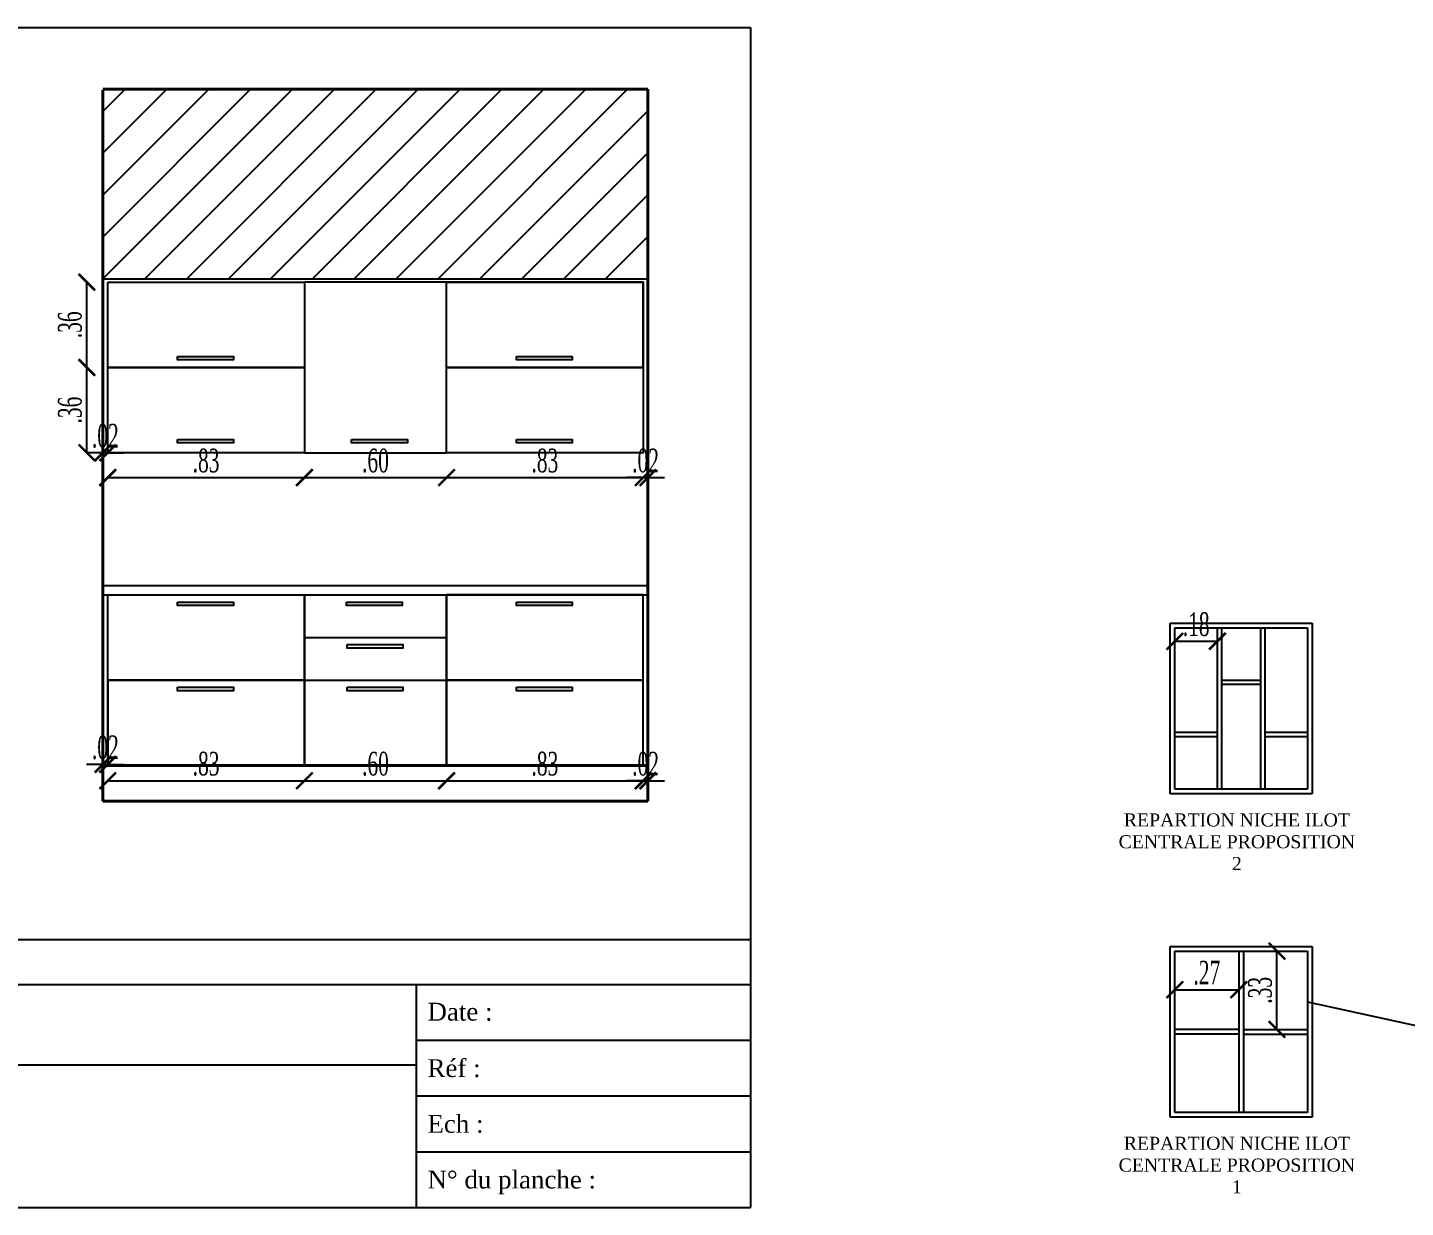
# Model space of a CAD drawing. Header units: inches. Extents: x -90 to 340, y -48 to 179.
# Drawn here: x 152.44 to 158.26, y 114.41 to 119.39 of the extents above; entities that cross this region are included whole.
import ezdxf

# ---------------------------------------------------------------- set-up
doc = ezdxf.new("R2010")
doc.units = ezdxf.units.IN
doc.header["$MEASUREMENT"] = 0
doc.layers.get('Defpoints').update_dxf_attribs({"lineweight": 15})
doc.layers.add('TEXTE', color=1, linetype='Continuous', lineweight=20)
doc.styles.add('facade', font='times.ttf', dxfattribs={"width": 0.6})
doc.dimstyles.new('facade', dxfattribs={"dimscale": 0, "dimtxt": 0.08, "dimasz": 0.04, "dimexe": 0.1, "dimexo": 0.15, "dimgap": 0.01, "dimtad": 1, "dimzin": 4, "dimdsep": 46, "dimtxsty": 'facade', "dimblk": 'ARCHTICK', "dimcen": 0, "dimse1": 1, "dimse2": 1, "dimclrd": 140, "dimclre": 253, "dimclrt": 2, "dimazin": 1, "dimtm": 1e-09, "dimtfac": 1, "dimtix": 1, "dimtmove": 1, "dimatfit": 3, "dimldrblk": 'ARCHTICK', "dimfxl": 0.1, "dimtzin": 0, "dimlwd": -1, "dimarcsym": 0})

# ---------------------------------------------------------------- blocks, each defined once
blk = doc.blocks.new('_ArchTick')
at = {"color": 0, "linetype": 'ByBlock', "const_width": 0.15}
blk.add_lwpolyline([(-0.5, -0.5), (0.5, 0.5)], dxfattribs=at)
blk = doc.blocks.new('*D357')
at = {"color": 140}
for p, q in [((152.7616, 116.2825), (152.6916, 116.2825)), ((152.7816, 116.2825), (152.7616, 116.2825)), ((152.7816, 116.2825), (152.8516, 116.2825))]:
    blk.add_line(p, q, dxfattribs=at)
at = {"layer": 'Defpoints', "color": 0}
for p in [(152.7616, 116.2825), (152.7616, 116.2773), (152.7816, 116.2773)]:
    blk.add_point(p, dxfattribs=at)
at = {"color": 140, "xscale": 0.07, "yscale": 0.07, "zscale": 0.07}
blk.add_blockref('_ArchTick', (152.7616, 116.2825), dxfattribs=at)
at = {"color": 140, "xscale": 0.07, "yscale": 0.07, "zscale": 0.07, "rotation": 180}
blk.add_blockref('_ArchTick', (152.7816, 116.2825), dxfattribs=at)
at = {"color": 6, "insert": (152.7716, 116.3535), "char_height": 0.1, "attachment_point": 5, "style": 'facade'}
blk.add_mtext('.02', dxfattribs=at)
blk = doc.blocks.new('*D358')
at = {"color": 140}
blk.add_line((152.7816, 116.2134), (153.6116, 116.2134), dxfattribs=at)
at = {"layer": 'Defpoints', "color": 0}
for p in [(152.7816, 116.2773), (153.6116, 116.2773), (153.6116, 116.2134)]:
    blk.add_point(p, dxfattribs=at)
at = {"color": 140, "xscale": 0.07, "yscale": 0.07, "zscale": 0.07, "rotation": 180}
blk.add_blockref('_ArchTick', (152.7816, 116.2134), dxfattribs=at)
at = {"color": 140, "xscale": 0.07, "yscale": 0.07, "zscale": 0.07}
blk.add_blockref('_ArchTick', (153.6116, 116.2134), dxfattribs=at)
at = {"color": 6, "insert": (153.1966, 116.2844), "char_height": 0.1, "attachment_point": 5, "style": 'facade'}
blk.add_mtext('.83', dxfattribs=at)
blk = doc.blocks.new('*D359')
at = {"color": 140}
blk.add_line((153.6116, 116.2134), (154.2116, 116.2134), dxfattribs=at)
at = {"layer": 'Defpoints', "color": 0}
for p in [(154.2116, 116.3417), (153.6116, 116.2773), (154.2116, 116.2134)]:
    blk.add_point(p, dxfattribs=at)
at = {"color": 140, "xscale": 0.07, "yscale": 0.07, "zscale": 0.07, "rotation": 180}
blk.add_blockref('_ArchTick', (153.6116, 116.2134), dxfattribs=at)
at = {"color": 140, "xscale": 0.07, "yscale": 0.07, "zscale": 0.07}
blk.add_blockref('_ArchTick', (154.2116, 116.2134), dxfattribs=at)
at = {"color": 6, "insert": (153.9116, 116.2844), "char_height": 0.1, "attachment_point": 5, "style": 'facade'}
blk.add_mtext('.60', dxfattribs=at)
blk = doc.blocks.new('*D360')
at = {"color": 140}
blk.add_line((154.2116, 116.2134), (155.0416, 116.2134), dxfattribs=at)
at = {"layer": 'Defpoints', "color": 0}
for p in [(154.2116, 116.3417), (155.0416, 116.2773), (155.0416, 116.2134)]:
    blk.add_point(p, dxfattribs=at)
at = {"color": 140, "xscale": 0.07, "yscale": 0.07, "zscale": 0.07, "rotation": 180}
blk.add_blockref('_ArchTick', (154.2116, 116.2134), dxfattribs=at)
at = {"color": 140, "xscale": 0.07, "yscale": 0.07, "zscale": 0.07}
blk.add_blockref('_ArchTick', (155.0416, 116.2134), dxfattribs=at)
at = {"color": 6, "insert": (154.6266, 116.2844), "char_height": 0.1, "attachment_point": 5, "style": 'facade'}
blk.add_mtext('.83', dxfattribs=at)
blk = doc.blocks.new('*D361')
at = {"color": 140}
for p, q in [((155.0416, 116.2134), (154.9716, 116.2134)), ((155.0416, 116.2134), (155.0616, 116.2134)), ((155.0616, 116.2134), (155.1316, 116.2134))]:
    blk.add_line(p, q, dxfattribs=at)
at = {"layer": 'Defpoints', "color": 0}
for p in [(155.0416, 116.2773), (155.0616, 116.2773), (155.0616, 116.2134)]:
    blk.add_point(p, dxfattribs=at)
at = {"color": 140, "xscale": 0.07, "yscale": 0.07, "zscale": 0.07}
blk.add_blockref('_ArchTick', (155.0416, 116.2134), dxfattribs=at)
at = {"color": 140, "xscale": 0.07, "yscale": 0.07, "zscale": 0.07, "rotation": 180}
blk.add_blockref('_ArchTick', (155.0616, 116.2134), dxfattribs=at)
at = {"color": 6, "insert": (155.0516, 116.2844), "char_height": 0.1, "attachment_point": 5, "style": 'facade'}
blk.add_mtext('.02', dxfattribs=at)
blk = doc.blocks.new('*D362')
at = {"color": 140}
blk.add_line((152.6935, 117.5973), (152.6935, 117.9573), dxfattribs=at)
at = {"layer": 'Defpoints', "color": 0}
for p in [(152.6935, 117.9573), (152.7816, 117.9573), (152.7816, 117.5973)]:
    blk.add_point(p, dxfattribs=at)
at = {"color": 140, "xscale": 0.07, "yscale": 0.07, "zscale": 0.07}
for p, rotation in [((152.6935, 117.9573), 90), ((152.6935, 117.5973), 270)]:
    blk.add_blockref('_ArchTick', p, dxfattribs=dict(at, rotation=rotation))
at = {"color": 6, "insert": (152.6225, 117.7773), "char_height": 0.1, "attachment_point": 5, "rotation": 90, "style": 'facade'}
blk.add_mtext('.36', dxfattribs=at)
blk = doc.blocks.new('*D363')
at = {"color": 140}
blk.add_line((152.6935, 117.9573), (152.6935, 118.3173), dxfattribs=at)
at = {"layer": 'Defpoints', "color": 0}
for p in [(152.6935, 118.3173), (152.7816, 118.3173), (152.7816, 117.9573)]:
    blk.add_point(p, dxfattribs=at)
at = {"color": 140, "xscale": 0.07, "yscale": 0.07, "zscale": 0.07}
for p, rotation in [((152.6935, 118.3173), 90), ((152.6935, 117.9573), 270)]:
    blk.add_blockref('_ArchTick', p, dxfattribs=dict(at, rotation=rotation))
at = {"color": 6, "insert": (152.6225, 118.1373), "char_height": 0.1, "attachment_point": 5, "rotation": 90, "style": 'facade'}
blk.add_mtext('.36', dxfattribs=at)
blk = doc.blocks.new('*D364')
at = {"color": 140}
blk.add_line((152.7816, 117.4926), (153.6116, 117.4926), dxfattribs=at)
at = {"layer": 'Defpoints', "color": 0}
for p in [(152.7816, 117.5973), (153.6116, 117.5973), (153.6116, 117.4926)]:
    blk.add_point(p, dxfattribs=at)
at = {"color": 140, "xscale": 0.07, "yscale": 0.07, "zscale": 0.07, "rotation": 180}
blk.add_blockref('_ArchTick', (152.7816, 117.4926), dxfattribs=at)
at = {"color": 140, "xscale": 0.07, "yscale": 0.07, "zscale": 0.07}
blk.add_blockref('_ArchTick', (153.6116, 117.4926), dxfattribs=at)
at = {"color": 6, "insert": (153.1966, 117.5636), "char_height": 0.1, "attachment_point": 5, "style": 'facade'}
blk.add_mtext('.83', dxfattribs=at)
blk = doc.blocks.new('*D365')
at = {"color": 140}
blk.add_line((153.6116, 117.4926), (154.2116, 117.4926), dxfattribs=at)
at = {"layer": 'Defpoints', "color": 0}
for p in [(153.6116, 117.5973), (154.2116, 117.5973), (154.2116, 117.4926)]:
    blk.add_point(p, dxfattribs=at)
at = {"color": 140, "xscale": 0.07, "yscale": 0.07, "zscale": 0.07, "rotation": 180}
blk.add_blockref('_ArchTick', (153.6116, 117.4926), dxfattribs=at)
at = {"color": 140, "xscale": 0.07, "yscale": 0.07, "zscale": 0.07}
blk.add_blockref('_ArchTick', (154.2116, 117.4926), dxfattribs=at)
at = {"color": 6, "insert": (153.9116, 117.5636), "char_height": 0.1, "attachment_point": 5, "style": 'facade'}
blk.add_mtext('.60', dxfattribs=at)
blk = doc.blocks.new('*D366')
at = {"color": 140}
blk.add_line((154.2116, 117.4926), (155.0416, 117.4926), dxfattribs=at)
at = {"layer": 'Defpoints', "color": 0}
for p in [(154.2116, 117.5973), (155.0416, 117.5973), (155.0416, 117.4926)]:
    blk.add_point(p, dxfattribs=at)
at = {"color": 140, "xscale": 0.07, "yscale": 0.07, "zscale": 0.07, "rotation": 180}
blk.add_blockref('_ArchTick', (154.2116, 117.4926), dxfattribs=at)
at = {"color": 140, "xscale": 0.07, "yscale": 0.07, "zscale": 0.07}
blk.add_blockref('_ArchTick', (155.0416, 117.4926), dxfattribs=at)
at = {"color": 6, "insert": (154.6266, 117.5636), "char_height": 0.1, "attachment_point": 5, "style": 'facade'}
blk.add_mtext('.83', dxfattribs=at)
blk = doc.blocks.new('*D367')
at = {"color": 140}
for p, q in [((155.0416, 117.4926), (154.9716, 117.4926)), ((155.0416, 117.4926), (155.0616, 117.4926)), ((155.0616, 117.4926), (155.1316, 117.4926))]:
    blk.add_line(p, q, dxfattribs=at)
at = {"layer": 'Defpoints', "color": 0}
for p in [(155.0416, 117.5973), (155.0616, 117.6042), (155.0616, 117.4926)]:
    blk.add_point(p, dxfattribs=at)
at = {"color": 140, "xscale": 0.07, "yscale": 0.07, "zscale": 0.07}
blk.add_blockref('_ArchTick', (155.0416, 117.4926), dxfattribs=at)
at = {"color": 140, "xscale": 0.07, "yscale": 0.07, "zscale": 0.07, "rotation": 180}
blk.add_blockref('_ArchTick', (155.0616, 117.4926), dxfattribs=at)
at = {"color": 6, "insert": (155.0516, 117.5636), "char_height": 0.1, "attachment_point": 5, "style": 'facade'}
blk.add_mtext('.02', dxfattribs=at)
blk = doc.blocks.new('*D368')
at = {"color": 140}
for p, q in [((152.7616, 117.5973), (152.6916, 117.5973)), ((152.7816, 117.5973), (152.7616, 117.5973)), ((152.7816, 117.5973), (152.8516, 117.5973))]:
    blk.add_line(p, q, dxfattribs=at)
at = {"layer": 'Defpoints', "color": 0}
for p in [(152.7616, 117.5973), (152.7616, 117.5973), (152.7816, 117.5973)]:
    blk.add_point(p, dxfattribs=at)
at = {"color": 140, "xscale": 0.07, "yscale": 0.07, "zscale": 0.07}
blk.add_blockref('_ArchTick', (152.7616, 117.5973), dxfattribs=at)
at = {"color": 140, "xscale": 0.07, "yscale": 0.07, "zscale": 0.07, "rotation": 180}
blk.add_blockref('_ArchTick', (152.7816, 117.5973), dxfattribs=at)
at = {"color": 6, "insert": (152.7716, 117.6683), "char_height": 0.1, "attachment_point": 5, "style": 'facade'}
blk.add_mtext('.02', dxfattribs=at)
blk = doc.blocks.new('*D370')
at = {"color": 140}
blk.add_line((157.7164, 115.164), (157.7164, 115.494), dxfattribs=at)
at = {"layer": 'Defpoints', "color": 0}
for p in [(157.7103, 115.494), (157.7164, 115.494), (157.7103, 115.164)]:
    blk.add_point(p, dxfattribs=at)
at = {"color": 140, "xscale": 0.07, "yscale": 0.07, "zscale": 0.07}
for p, rotation in [((157.7164, 115.494), 90), ((157.7164, 115.164), 270)]:
    blk.add_blockref('_ArchTick', p, dxfattribs=dict(at, rotation=rotation))
at = {"color": 6, "insert": (157.6454, 115.329), "char_height": 0.1, "attachment_point": 5, "rotation": 90, "style": 'facade'}
blk.add_mtext('.33', dxfattribs=at)
blk = doc.blocks.new('*D371')
at = {"color": 140}
blk.add_line((157.2853, 115.3316), (157.5553, 115.3316), dxfattribs=at)
at = {"layer": 'Defpoints', "color": 0}
for p in [(157.2853, 115.3553), (157.5553, 115.3553), (157.5553, 115.3316)]:
    blk.add_point(p, dxfattribs=at)
at = {"color": 140, "xscale": 0.07, "yscale": 0.07, "zscale": 0.07, "rotation": 180}
blk.add_blockref('_ArchTick', (157.2853, 115.3316), dxfattribs=at)
at = {"color": 140, "xscale": 0.07, "yscale": 0.07, "zscale": 0.07}
blk.add_blockref('_ArchTick', (157.5553, 115.3316), dxfattribs=at)
at = {"color": 6, "insert": (157.4203, 115.4026), "char_height": 0.1, "attachment_point": 5, "style": 'facade'}
blk.add_mtext('.27', dxfattribs=at)
blk = doc.blocks.new('*D372')
at = {"color": 140}
for p, q in [((157.2853, 116.8019), (157.4653, 116.8019)), ((148.9215, 116.435), (149.8815, 116.435))]:
    blk.add_line(p, q, dxfattribs=at)
at = {"layer": 'Defpoints', "color": 0}
for p in [(157.2853, 116.8584), (157.4653, 116.8584), (157.4653, 116.8019), (148.9215, 116.4238), (149.8815, 116.435), (149.8815, 116.4238)]:
    blk.add_point(p, dxfattribs=at)
at = {"color": 140, "xscale": 0.07, "yscale": 0.07, "zscale": 0.07, "rotation": 180}
for p in [(157.2853, 116.8019), (148.9215, 116.435)]:
    blk.add_blockref('_ArchTick', p, dxfattribs=at)
at = {"color": 140, "xscale": 0.07, "yscale": 0.07, "zscale": 0.07}
for p in [(157.4653, 116.8019), (149.8815, 116.435)]:
    blk.add_blockref('_ArchTick', p, dxfattribs=at)
at = {"color": 6, "char_height": 0.1, "attachment_point": 5, "style": 'facade'}
for s, insert in [('.18', (157.3753, 116.873)), ('.96', (149.4015, 116.506))]:
    blk.add_mtext(s, dxfattribs=dict(at, insert=insert))

msp = doc.modelspace()

# ---------------------------------------------------------------- hatches: boundary and pattern name
h = msp.add_hatch()
h.set_pattern_fill('ANSI31', color=256, style=0)
h.set_pattern_definition([(45, (152.76159, 118.33092), (-0.0883883, 0.0883883), [])])
h.paths.add_polyline_path([(155.06159, 118.33092), (155.06159, 119.13092), (152.76159, 119.13092), (152.76159, 118.33092)])

# ---------------------------------------------------------------- linework, layer by layer
for p, q in [((146.89422, 119.39151), (155.49422, 119.39151)), ((155.49422, 119.39151), (155.49422, 115.69151)), ((152.76159, 118.33092), (155.06159, 118.33092)), ((154.21159, 118.31729), (153.61159, 118.31729)), ((153.61159, 118.31729), (153.61159, 117.59729)), ((155.04159, 118.31729), (154.21159, 118.31729)), ((155.04159, 117.95729), (155.04159, 118.31729)), ((152.78159, 117.95729), (153.61159, 117.95729)), ((154.21159, 117.95729), (155.04159, 117.95729)), ((153.61159, 117.59729), (154.21159, 117.59729)), ((152.76159, 117.03729), (155.06159, 117.03729)), ((152.76159, 116.99729), (155.06159, 116.99729)), ((152.78159, 116.63729), (152.78159, 116.99729)), ((152.78159, 116.99729), (153.61159, 116.99729)), ((153.61159, 116.27729), (153.61159, 116.99729)), ((153.61159, 116.99729), (154.21159, 116.99729)), ((154.21159, 116.27729), (154.21159, 116.99729)), ((157.26532, 116.15838), (157.26532, 116.87838)), ((157.26532, 116.87838), (157.86532, 116.87838)), ((157.28532, 116.17838), (157.28532, 116.85838)), ((157.28532, 116.85838), (157.84532, 116.85838)), ((157.46532, 116.17838), (157.46532, 116.85838)), ((157.48332, 116.17838), (157.48332, 116.85838)), ((157.64732, 116.85838), (157.64732, 116.17838)), ((157.66532, 116.85838), (157.66532, 116.17838)), ((157.84532, 116.85838), (157.84532, 116.17838)), ((157.86532, 116.87838), (157.86532, 116.15838)), ((153.61159, 116.81729), (154.21159, 116.81729)), ((153.61159, 116.63729), (152.78159, 116.63729)), ((152.78159, 116.63729), (152.78159, 116.27729)), ((153.61159, 116.63729), (154.21159, 116.63729)), ((153.61159, 116.63729), (154.21159, 116.63729)), ((157.48332, 116.63838), (157.64732, 116.63838)), ((157.48332, 116.62038), (157.64732, 116.62038)), ((157.46532, 116.41638), (157.28532, 116.41638)), ((157.46532, 116.39838), (157.28532, 116.39838)), ((157.84532, 116.41638), (157.66532, 116.41638)), ((157.84532, 116.39838), (157.66532, 116.39838)), ((152.78159, 116.27729), (153.61159, 116.27729)), ((153.61159, 116.27729), (154.21159, 116.27729)), ((157.86532, 116.15838), (157.26532, 116.15838)), ((157.84532, 116.17838), (157.28532, 116.17838)), ((155.49422, 115.69151), (155.49422, 114.41281)), ((155.49422, 115.54151), (146.89422, 115.54151)), ((157.26532, 114.79405), (157.26532, 115.51405)), ((157.26532, 115.51405), (157.86532, 115.51405)), ((157.28532, 114.81405), (157.28532, 115.49405)), ((157.28532, 115.49405), (157.84532, 115.49405)), ((157.55532, 115.49405), (157.55532, 114.81405)), ((157.57532, 115.49405), (157.57532, 114.81405)), ((157.84532, 115.49405), (157.84532, 114.81405)), ((157.86532, 115.51405), (157.86532, 114.79405)), ((146.89422, 115.3534), (155.49422, 115.3534)), ((154.084, 115.3534), (154.084, 114.41281)), ((157.84532, 115.28028), (159.12982, 114.99971)), ((157.55532, 115.16405), (157.28532, 115.16405)), ((157.55532, 115.14405), (157.28532, 115.14405)), ((157.57532, 115.16405), (157.84532, 115.16405)), ((157.57532, 115.14405), (157.84532, 115.14405)), ((154.084, 115.11825), (155.49422, 115.11825)), ((150.5625, 115.01478), (154.084, 115.01478)), ((154.084, 114.8831), (155.49422, 114.8831)), ((157.84532, 114.81405), (157.28532, 114.81405)), ((157.86532, 114.79405), (157.26532, 114.79405)), ((154.084, 114.64796), (155.49422, 114.64796)), ((146.89422, 114.41281), (154.04266, 114.41281)), ((146.89422, 114.41281), (155.49422, 114.41281))]:
    msp.add_line(p, q)
at = {"color": 1, "lineweight": 40}
for p, q in [((155.06159, 119.13092), (152.76159, 119.13092)), ((152.76159, 116.12729), (152.76159, 119.12729)), ((155.06159, 116.12729), (155.06159, 119.13092)), ((152.76159, 116.27729), (155.06159, 116.27729)), ((152.76159, 116.12729), (155.06159, 116.12729))]:
    msp.add_line(p, q, dxfattribs=at)
for points in [[(152.78159, 118.31729), (153.61159, 118.31729), (153.61159, 117.95729), (152.78159, 117.95729)], [(154.21159, 118.31729), (155.04159, 118.31729), (155.04159, 117.95729), (154.21159, 117.95729)], [(153.07652, 118.00373), (153.3122, 118.00373), (153.3122, 117.98929), (153.07652, 117.98929)], [(154.50652, 118.00373), (154.7422, 118.00373), (154.7422, 117.98929), (154.50652, 117.98929)], [(152.78159, 117.95729), (153.61159, 117.95729), (153.61159, 117.59729), (152.78159, 117.59729)], [(154.21159, 117.95729), (155.04159, 117.95729), (155.04159, 117.59729), (154.21159, 117.59729)], [(153.07652, 117.65388), (153.3122, 117.65388), (153.3122, 117.63944), (153.07652, 117.63944)], [(153.81047, 117.65388), (154.04614, 117.65388), (154.04614, 117.63944), (153.81047, 117.63944)], [(154.50652, 117.65388), (154.7422, 117.65388), (154.7422, 117.63944), (154.50652, 117.63944)], [(152.78159, 116.99729), (153.61159, 116.99729), (153.61159, 116.63729), (152.78159, 116.63729)], [(153.07652, 116.96753), (153.3122, 116.96753), (153.3122, 116.95309), (153.07652, 116.95309)], [(153.78882, 116.96753), (154.0245, 116.96753), (154.0245, 116.95309), (153.78882, 116.95309)], [(155.04159, 116.99729), (154.21159, 116.99729), (154.21159, 116.63729), (155.04159, 116.63729)], [(154.50652, 116.96753), (154.7422, 116.96753), (154.7422, 116.95309), (154.50652, 116.95309)], [(153.79152, 116.78753), (154.0272, 116.78753), (154.0272, 116.77309), (153.79152, 116.77309)], [(152.78159, 116.63729), (153.61159, 116.63729), (153.61159, 116.27729), (152.78159, 116.27729)], [(153.07652, 116.60753), (153.3122, 116.60753), (153.3122, 116.59309), (153.07652, 116.59309)], [(153.79152, 116.60753), (154.0272, 116.60753), (154.0272, 116.59309), (153.79152, 116.59309)], [(155.04159, 116.63729), (154.21159, 116.63729), (154.21159, 116.27729), (155.04159, 116.27729)], [(154.50652, 116.60753), (154.7422, 116.60753), (154.7422, 116.59309), (154.50652, 116.59309)]]:
    msp.add_lwpolyline(points, close=True)

# ---------------------------------------------------------------- texts
at = {"layer": 'TEXTE'}
for s, insert, char_height, width, attachment_point in [('\\pt0.4695;{\\fTimes New Roman|b0|i0|c0|p18;REPARTION NICHE ILOT CENTRALE PROPOSITION 2}', (157.5471, 116.07558), 0.0552, 1.0346435, 2), ('\\pt12.04;{\\fDutch801 XBd BT|b0|i0|c0|p26;Date :}', (154.13103, 115.27641), 0.0752468, 1.0346435, 1), ('{\\fDutch801 XBd BT|b0|i0|c0|p26;Réf :       }', (154.13103, 115.0383), 0.0752468, 0.8277148, 1), ('\\pt0.08589;{\\fDutch801 XBd BT|b0|i0|c0|p26;Ech :   }', (154.13103, 114.80315), 0.0752468, 0.8277148, 1), ('\\pt0.4695;{\\fTimes New Roman|b0|i0|c0|p18;REPARTION NICHE ILOT CENTRALE PROPOSITION 1}', (157.5471, 114.71124), 0.0552, 1.0346435, 2), ('\\pt0.64;{\\fDutch801 XBd BT|b0|i0|c0|p26;N° du planche : }', (154.13103, 114.56801), 0.0752468, 1.0346435, 1)]:
    msp.add_mtext(s, dxfattribs=dict(at, insert=insert, char_height=char_height, width=width, attachment_point=attachment_point))

# ---------------------------------------------------------------- dimensions: what is measured, and where the dimension line sits
at = {"color": 1}
for base, p1, p2, picture, middle in [((152.6935, 118.31729), (152.78159, 117.95729), (152.78159, 118.31729), '*D363', (152.62249, 118.13729)), ((152.6935, 117.95729), (152.78159, 117.59729), (152.78159, 117.95729), '*D362', (152.62249, 117.77729)), ((157.71642, 115.49405), (157.71032, 115.16405), (157.71032, 115.49405), '*D370', (157.64541, 115.32905))]:
    dim = msp.add_linear_dim(base=base, p1=p1, p2=p2, angle=90, dimstyle='facade', override={"dimscale": 1, "dimtxt": 0.1, "dimasz": 0.07, "dimgap": 0.02, "dimclrt": 6}, dxfattribs=at)
    dim.commit()
    dim.dimension.update_dxf_attribs({"geometry": picture, "text_midpoint": middle})
for base, p1, p2, picture, middle in [((152.76159, 117.59729), (152.78159, 117.59729), (152.76159, 117.59729), '*D368', (152.77159, 117.6683)), ((153.61159, 117.49258), (152.78159, 117.59729), (153.61159, 117.59729), '*D364', (153.19659, 117.56359)), ((154.21159, 117.49258), (153.61159, 117.59729), (154.21159, 117.59729), '*D365', (153.91159, 117.56359)), ((155.04159, 117.49258), (154.21159, 117.59729), (155.04159, 117.59729), '*D366', (154.62659, 117.56359)), ((155.06159, 117.49258), (155.04159, 117.59729), (155.06159, 117.60416), '*D367', (155.05159, 117.56359)), ((157.46532, 116.80195), (157.28532, 116.85838), (157.46532, 116.85838), '*D372', (157.37532, 116.87296)), ((149.88155, 116.43497), (148.92155, 116.42378), (149.88155, 116.42378), '*D372', (149.40155, 116.50598)), ((152.76159, 116.28248), (152.78159, 116.27729), (152.76159, 116.27729), '*D357', (152.77159, 116.35349)), ((153.61159, 116.21344), (152.78159, 116.27729), (153.61159, 116.27729), '*D358', (153.19659, 116.28445)), ((154.21159, 116.21344), (153.61159, 116.27729), (154.21159, 116.34171), '*D359', (153.91159, 116.28445)), ((155.04159, 116.21344), (154.21159, 116.34171), (155.04159, 116.27729), '*D360', (154.62659, 116.28445)), ((155.06159, 116.21344), (155.04159, 116.27729), (155.06159, 116.27729), '*D361', (155.05159, 116.28445)), ((157.55532, 115.33164), (157.28532, 115.35527), (157.55532, 115.35527), '*D371', (157.42032, 115.40265))]:
    dim = msp.add_linear_dim(base=base, p1=p1, p2=p2, dimstyle='facade', override={"dimscale": 1, "dimtxt": 0.1, "dimasz": 0.07, "dimgap": 0.02, "dimclrt": 6}, dxfattribs=at)
    dim.commit()
    dim.dimension.update_dxf_attribs({"geometry": picture, "text_midpoint": middle})

doc.saveas('drawing.dxf')
